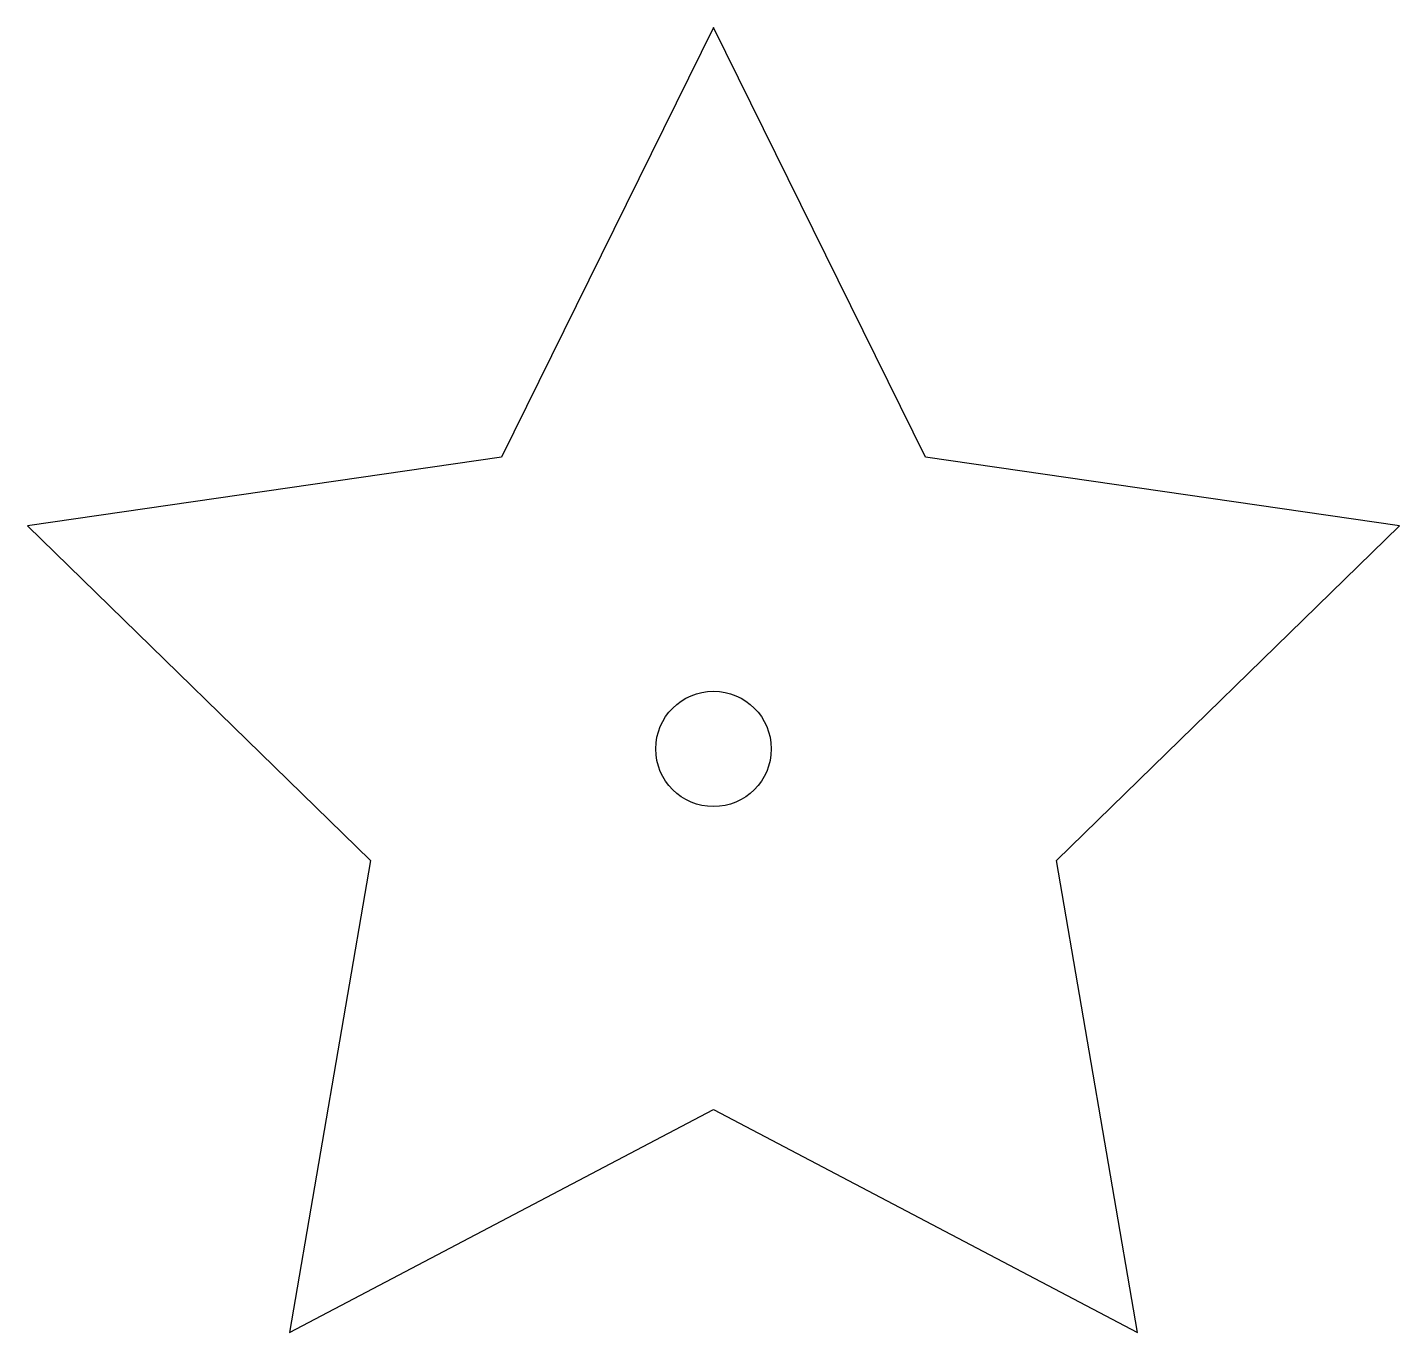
# Model space of a CAD drawing. Header units: millimetres. Extents: x -47.6 to 47.6, y -40.5 to 50.
import ezdxf

# ---------------------------------------------------------------- set-up
doc = ezdxf.new("R2010")
doc.units = ezdxf.units.MM
doc.layers.get('0').update_dxf_attribs({"linetype": 'CONTINUOUS'})

msp = doc.modelspace()

# ---------------------------------------------------------------- linework, layer by layer
for p, q in [((0, 50), (-14.695, 20.225)), ((14.695, 20.225), (0, 50)), ((-14.695, 20.225), (-47.553, 15.451)), ((47.553, 15.451), (14.695, 20.225)), ((-47.553, 15.451), (-23.776, -7.725)), ((23.776, -7.725), (47.553, 15.451)), ((-23.776, -7.725), (-29.389, -40.451)), ((29.389, -40.451), (23.776, -7.725)), ((-29.389, -40.451), (0, -25)), ((0, -25), (29.389, -40.451))]:
    msp.add_line(p, q)
msp.add_circle((0, 0), 4)

doc.saveas('drawing.dxf')
